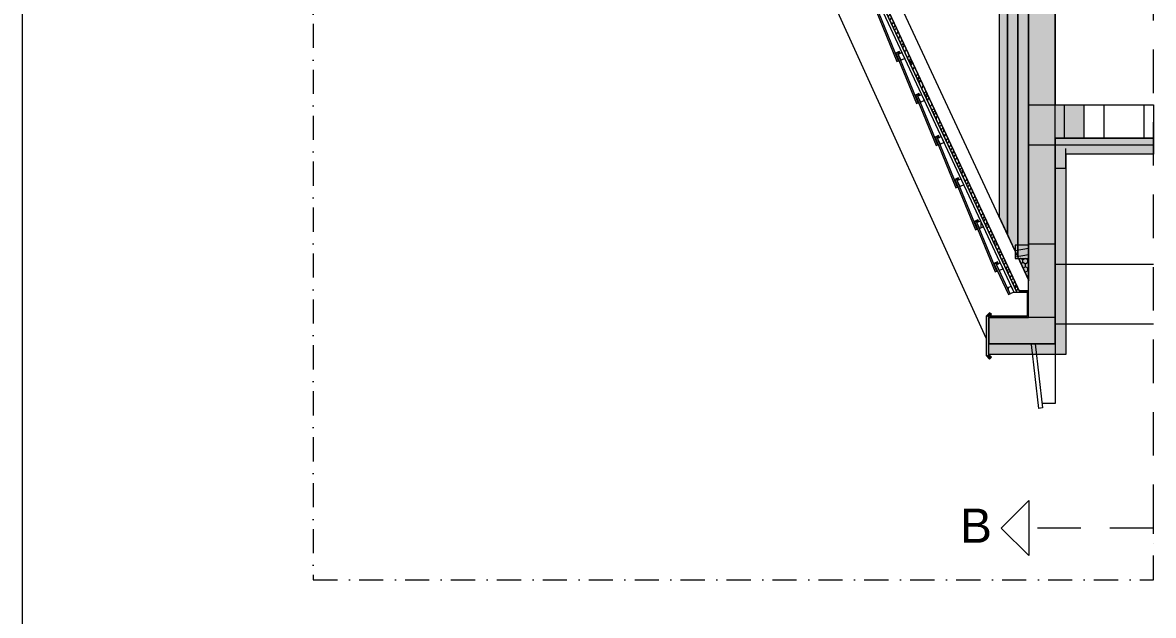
# Model space of a CAD drawing. Header units: feet. Extents: x 2791058 to 2855058, y -67651 to -26651.
# Drawn here: x 2791058 to 2799311, y -58029 to -53703 of the extents above; entities that cross this region are included whole.
import ezdxf

# ---------------------------------------------------------------- set-up
doc = ezdxf.new("R2010")
doc.units = ezdxf.units.FT
doc.header["$MEASUREMENT"] = 0
doc.linetypes.add('Dot & Dashed', pattern=[335.138881, 176.388884, -88.194442, 0, -70.555556])
doc.linetypes.add('Long Dashed', pattern=[529.166651, 317.499995, -211.666656])
for name, color, linetype, lineweight in [('0_muret e jashtme_Pen_No__1', 7, 'Continuous', 0), ('2D Drafting - General_Pen_No__1', 7, 'Continuous', 0), ('Exterior walls_Pen_No__1', 7, 'Continuous', 0), ('Exterior walls_Pen_No__6', 5, 'Continuous', 0), ('Shell - Roof_Pen_No__1', 7, 'Continuous', 0), ('Shell - Roof_Pen_No__20', 1, 'Continuous', 0), ('Shell - Roof_Pen_No__21', 7, 'Continuous', 0), ('Structural - Bearing_Pen_No__1', 7, 'Continuous', 0), ('Text blocks_Pen_No__20', 1, 'Continuous', 0)]:
    doc.layers.add(name, color=color, linetype=linetype, lineweight=lineweight)
for name, color, linetype, lineweight, true_color in [('0_muret e jashtme_Pen_No__14', 7, 'Continuous', 0, 0xbd8b17), ('2D Drafting - General_Pen_No__82', 7, 'Continuous', 0, 0xaaaaaa), ('Exterior walls_Pen_No__61', 7, 'Continuous', 0, 0x6a6a6a), ('Structural - Bearing_Pen_No__107', 7, 'Continuous', 0, 0xaaaaaa), ('Structural - Bearing_Pen_No__112', 7, 'Continuous', 0, 0xd5aaaa), ('Structural - Bearing_Pen_No__14', 7, 'Continuous', 0, 0xbd8b17)]:
    doc.layers.add(name, color=color, linetype=linetype, lineweight=lineweight, true_color=true_color)
for name, color, linetype in [('Exterior walls', 7, 'Continuous'), ('Shell - Roof', 7, 'Continuous'), ('Structural - Bearing', 7, 'Continuous')]:
    doc.layers.add(name, color=color, linetype=linetype)
doc.styles.add('GENERATED_STYLE_2', font='arial.ttf')
pattern_1 = [(90, (2247653.822, -76424.967), (-34.6410162, 0), [20, -40]), (90, (2247636.502, -76394.967), (-34.6410162, 0), [20, -40]), (150, (2247653.822, -76404.967), (17.320508, 30), [20, -40]), (150, (2247619.18, -76404.967), (17.320508, 30), [20, -40]), (210, (2247653.822, -76424.967), (-17.320508, 30), [20, -40]), (210, (2247619.18, -76424.967), (-17.320508, 30), [20, -40])]
pattern_2 = [(90, (2247653.82, -76424.97), (-200, 0), [])]

# ---------------------------------------------------------------- blocks, each defined once
blk = doc.blocks.new('Wall_5', base_point=(2798331.4, -55660.2))
at = {"layer": 'Exterior walls_Pen_No__6', "linetype": 'Continuous', "lineweight": 0, "true_color": 0x97acff}
blk.add_hatch(color=161, dxfattribs=at).paths.add_polyline_path([(2798331.4, -55669.9), (2798390.8, -55669.9), (2798400.5, -55660.2), (2798331.4, -55660.2)])
at = {"layer": 'Exterior walls_Pen_No__6', "color": 5, "linetype": 'Continuous', "lineweight": 0, "flags": 128}
for points in [[(2798400.5, -55660.2), (2798331.4, -55660.2)], [(2798331.4, -55660.2), (2798331.4, -55669.9)], [(2798331.4, -55669.9), (2798390.8, -55669.9)]]:
    blk.add_lwpolyline(points, dxfattribs=at)
blk = doc.blocks.new('Wall_6', base_point=(2798400.5, -55660.2))
at = {"layer": 'Exterior walls_Pen_No__6', "linetype": 'Continuous', "lineweight": 0, "true_color": 0x97acff}
blk.add_hatch(color=161, dxfattribs=at).paths.add_polyline_path([(2798390.8, -55669.9), (2798390.8, -55844.4), (2798400.5, -55854.1), (2798400.5, -55660.2)])
at = {"layer": 'Exterior walls_Pen_No__6', "color": 5, "linetype": 'Continuous', "lineweight": 0, "flags": 128}
for points in [[(2798390.8, -55669.9), (2798390.8, -55844.4)], [(2798400.5, -55854.1), (2798400.5, -55660.2)]]:
    blk.add_lwpolyline(points, dxfattribs=at)
blk = doc.blocks.new('Wall_7', base_point=(2798400.5, -55854.1))
at = {"layer": 'Exterior walls_Pen_No__6', "linetype": 'Continuous', "lineweight": 0, "true_color": 0x97acff}
blk.add_hatch(color=161, dxfattribs=at).paths.add_polyline_path([(2798390.8, -55844.4), (2798119.4, -55844.4), (2798109.8, -55854.1), (2798400.5, -55854.1)])
at = {"layer": 'Exterior walls_Pen_No__6', "color": 5, "linetype": 'Continuous', "lineweight": 0, "flags": 128}
for points in [[(2798109.8, -55854.1), (2798400.5, -55854.1)], [(2798390.8, -55844.4), (2798119.4, -55844.4)]]:
    blk.add_lwpolyline(points, dxfattribs=at)
blk = doc.blocks.new('Wall_8', base_point=(2798109.8, -55854.1))
at = {"layer": 'Exterior walls_Pen_No__61', "linetype": 'Continuous', "lineweight": 0, "true_color": 0x6a6a6a}
blk.add_hatch(color=251, dxfattribs=at).paths.add_polyline_path([(2798090.4, -55846.1), (2798090.4, -56133.5), (2798109.8, -56125.5), (2798109.8, -55854.1)])
at = {"layer": 'Exterior walls_Pen_No__1', "color": 7, "linetype": 'Continuous', "lineweight": 0, "flags": 128}
for points in [[(2798090.4, -55846.1), (2798090.4, -56133.5)], [(2798109.8, -56125.5), (2798109.8, -55854.1)]]:
    blk.add_lwpolyline(points, dxfattribs=at)
blk = doc.blocks.new('Wall_9', base_point=(2798109.8, -56125.5))
at = {"layer": 'Exterior walls_Pen_No__61', "linetype": 'Continuous', "lineweight": 0, "true_color": 0x6a6a6a}
blk.add_hatch(color=251, dxfattribs=at).paths.add_polyline_path([(2798090.4, -56133.5), (2798115.4, -56158.5), (2798129.1, -56144.8), (2798109.8, -56125.5)])
at = {"layer": 'Exterior walls_Pen_No__1', "color": 7, "linetype": 'Continuous', "lineweight": 0, "flags": 128}
for points in [[(2798129.1, -56144.8), (2798109.8, -56125.5)], [(2798090.4, -56133.5), (2798115.4, -56158.5)], [(2798115.4, -56158.5), (2798129.1, -56144.8)]]:
    blk.add_lwpolyline(points, dxfattribs=at)
blk = doc.blocks.new('Wall_10', base_point=(2798109.8, -55854.1))
at = {"layer": 'Exterior walls_Pen_No__61', "linetype": 'Continuous', "lineweight": 0, "true_color": 0x6a6a6a}
blk.add_hatch(color=251, dxfattribs=at).paths.add_polyline_path([(2798109.8, -55854.1), (2798129.6, -55834.2), (2798115.9, -55820.5), (2798090.4, -55846.1)])
at = {"layer": 'Exterior walls_Pen_No__1', "color": 7, "linetype": 'Continuous', "lineweight": 0, "flags": 128}
for points in [[(2798115.9, -55820.5), (2798090.4, -55846.1)], [(2798129.6, -55834.2), (2798115.9, -55820.5)], [(2798119.4, -55844.4), (2798129.6, -55834.2)]]:
    blk.add_lwpolyline(points, dxfattribs=at)
blk = doc.blocks.new('Wall_17', base_point=(2798266.8, -55682.2))
at = {"layer": 'Structural - Bearing', "linetype": 'Continuous', "lineweight": 0}
blk.add_hatch(color=255, dxfattribs=at).paths.add_polyline_path([(2798266.8, -55682.2), (2798167.2, -55469), (2798147.9, -55462), (2798253.6, -55688.4)])
at = {"layer": 'Structural - Bearing_Pen_No__1', "color": 7, "linetype": 'Continuous', "lineweight": 0, "flags": 128}
for points in [[(2798147.9, -55462), (2798253.6, -55688.4)], [(2798266.8, -55682.2), (2798167.2, -55469)], [(2798253.6, -55688.4), (2798266.8, -55682.2)]]:
    blk.add_lwpolyline(points, dxfattribs=at)
blk = doc.blocks.new('Wall_18', base_point=(2798167.2, -55469))
at = {"layer": 'Structural - Bearing', "linetype": 'Continuous', "lineweight": 0}
blk.add_hatch(color=255, dxfattribs=at).paths.add_polyline_path([(2798167.2, -55469), (2798180.4, -55462.8), (2798174.2, -55449.7), (2798147.9, -55462)])
at = {"layer": 'Structural - Bearing_Pen_No__1', "color": 7, "linetype": 'Continuous', "lineweight": 0, "flags": 128}
for points in [[(2798174.2, -55449.7), (2798147.9, -55462)], [(2798167.2, -55469), (2798180.4, -55462.8)], [(2798180.4, -55462.8), (2798174.2, -55449.7)]]:
    blk.add_lwpolyline(points, dxfattribs=at)
blk = doc.blocks.new('Wall_19', base_point=(2798169.1, -55517.6))
at = {"layer": 'Structural - Bearing', "linetype": 'Continuous', "lineweight": 0}
blk.add_hatch(color=255, dxfattribs=at).paths.add_polyline_path([(2798169.1, -55517.6), (2798023.7, -55161.6), (2798005, -55154.3), (2798155.6, -55523.1)])
at = {"layer": 'Structural - Bearing_Pen_No__1', "color": 7, "linetype": 'Continuous', "lineweight": 0, "flags": 128}
for points in [[(2798005, -55154.3), (2798155.6, -55523.1)], [(2798169.1, -55517.6), (2798023.7, -55161.6)], [(2798155.6, -55523.1), (2798169.1, -55517.6)]]:
    blk.add_lwpolyline(points, dxfattribs=at)
blk = doc.blocks.new('Wall_20', base_point=(2798023.7, -55161.6))
at = {"layer": 'Structural - Bearing', "linetype": 'Continuous', "lineweight": 0}
blk.add_hatch(color=255, dxfattribs=at).paths.add_polyline_path([(2798023.7, -55161.6), (2798036.8, -55155.5), (2798030.7, -55142.3), (2798005, -55154.3)])
at = {"layer": 'Structural - Bearing_Pen_No__1', "color": 7, "linetype": 'Continuous', "lineweight": 0, "flags": 128}
for points in [[(2798030.7, -55142.3), (2798005, -55154.3)], [(2798023.7, -55161.6), (2798036.8, -55155.5)], [(2798036.8, -55155.5), (2798030.7, -55142.3)]]:
    blk.add_lwpolyline(points, dxfattribs=at)
blk = doc.blocks.new('Wall_21', base_point=(2798025.5, -55210.2))
at = {"layer": 'Structural - Bearing', "linetype": 'Continuous', "lineweight": 0}
blk.add_hatch(color=255, dxfattribs=at).paths.add_polyline_path([(2798025.5, -55210.2), (2797880.1, -54854.3), (2797861.5, -54847), (2798012.1, -55215.7)])
at = {"layer": 'Structural - Bearing_Pen_No__1', "color": 7, "linetype": 'Continuous', "lineweight": 0, "flags": 128}
for points in [[(2797861.5, -54847), (2798012.1, -55215.7)], [(2798025.5, -55210.2), (2797880.1, -54854.3)], [(2798012.1, -55215.7), (2798025.5, -55210.2)]]:
    blk.add_lwpolyline(points, dxfattribs=at)
blk = doc.blocks.new('Wall_22', base_point=(2797880.1, -54854.3))
at = {"layer": 'Structural - Bearing', "linetype": 'Continuous', "lineweight": 0}
blk.add_hatch(color=255, dxfattribs=at).paths.add_polyline_path([(2797880.1, -54854.3), (2797893.3, -54848.1), (2797887.2, -54835), (2797861.5, -54847)])
at = {"layer": 'Structural - Bearing_Pen_No__1', "color": 7, "linetype": 'Continuous', "lineweight": 0, "flags": 128}
for points in [[(2797887.2, -54835), (2797861.5, -54847)], [(2797880.1, -54854.3), (2797893.3, -54848.1)], [(2797893.3, -54848.1), (2797887.2, -54835)]]:
    blk.add_lwpolyline(points, dxfattribs=at)
blk = doc.blocks.new('Wall_23', base_point=(2797882, -54902.9))
at = {"layer": 'Structural - Bearing', "linetype": 'Continuous', "lineweight": 0}
blk.add_hatch(color=255, dxfattribs=at).paths.add_polyline_path([(2797882, -54902.9), (2797736.6, -54546.9), (2797717.9, -54539.6), (2797868.6, -54908.4)])
at = {"layer": 'Structural - Bearing_Pen_No__1', "color": 7, "linetype": 'Continuous', "lineweight": 0, "flags": 128}
for points in [[(2797717.9, -54539.6), (2797868.6, -54908.4)], [(2797882, -54902.9), (2797736.6, -54546.9)], [(2797868.6, -54908.4), (2797882, -54902.9)]]:
    blk.add_lwpolyline(points, dxfattribs=at)
blk = doc.blocks.new('Wall_24', base_point=(2797736.6, -54546.9))
at = {"layer": 'Structural - Bearing', "linetype": 'Continuous', "lineweight": 0}
blk.add_hatch(color=255, dxfattribs=at).paths.add_polyline_path([(2797736.6, -54546.9), (2797749.8, -54540.8), (2797743.6, -54527.6), (2797717.9, -54539.6)])
at = {"layer": 'Structural - Bearing_Pen_No__1', "color": 7, "linetype": 'Continuous', "lineweight": 0, "flags": 128}
for points in [[(2797743.6, -54527.6), (2797717.9, -54539.6)], [(2797736.6, -54546.9), (2797749.8, -54540.8)], [(2797749.8, -54540.8), (2797743.6, -54527.6)]]:
    blk.add_lwpolyline(points, dxfattribs=at)
blk = doc.blocks.new('Wall_25', base_point=(2797738.5, -54595.5))
at = {"layer": 'Structural - Bearing', "linetype": 'Continuous', "lineweight": 0}
blk.add_hatch(color=255, dxfattribs=at).paths.add_polyline_path([(2797738.5, -54595.5), (2797593.1, -54239.6), (2797574.4, -54232.3), (2797725, -54601)])
at = {"layer": 'Structural - Bearing_Pen_No__1', "color": 7, "linetype": 'Continuous', "lineweight": 0, "flags": 128}
for points in [[(2797574.4, -54232.3), (2797725, -54601)], [(2797738.5, -54595.5), (2797593.1, -54239.6)], [(2797725, -54601), (2797738.5, -54595.5)]]:
    blk.add_lwpolyline(points, dxfattribs=at)
blk = doc.blocks.new('Wall_26', base_point=(2797593.1, -54239.6))
at = {"layer": 'Structural - Bearing', "linetype": 'Continuous', "lineweight": 0}
blk.add_hatch(color=255, dxfattribs=at).paths.add_polyline_path([(2797593.1, -54239.6), (2797606.3, -54233.4), (2797600.1, -54220.3), (2797574.4, -54232.3)])
at = {"layer": 'Structural - Bearing_Pen_No__1', "color": 7, "linetype": 'Continuous', "lineweight": 0, "flags": 128}
for points in [[(2797600.1, -54220.3), (2797574.4, -54232.3)], [(2797606.3, -54233.4), (2797600.1, -54220.3)], [(2797593.1, -54239.6), (2797606.3, -54233.4)]]:
    blk.add_lwpolyline(points, dxfattribs=at)
blk = doc.blocks.new('Wall_27', base_point=(2797595, -54288.2))
at = {"layer": 'Structural - Bearing', "linetype": 'Continuous', "lineweight": 0}
blk.add_hatch(color=255, dxfattribs=at).paths.add_polyline_path([(2797595, -54288.2), (2797449.6, -53932.2), (2797430.9, -53924.9), (2797581.5, -54293.7)])
at = {"layer": 'Structural - Bearing_Pen_No__1', "color": 7, "linetype": 'Continuous', "lineweight": 0, "flags": 128}
for points in [[(2797430.9, -53924.9), (2797581.5, -54293.7)], [(2797595, -54288.2), (2797449.6, -53932.2)], [(2797581.5, -54293.7), (2797595, -54288.2)]]:
    blk.add_lwpolyline(points, dxfattribs=at)
blk = doc.blocks.new('Wall_28', base_point=(2797449.6, -53932.2))
at = {"layer": 'Structural - Bearing', "linetype": 'Continuous', "lineweight": 0}
blk.add_hatch(color=255, dxfattribs=at).paths.add_polyline_path([(2797449.6, -53932.2), (2797462.7, -53926.1), (2797456.6, -53912.9), (2797430.9, -53924.9)])
at = {"layer": 'Structural - Bearing_Pen_No__1', "color": 7, "linetype": 'Continuous', "lineweight": 0, "flags": 128}
for points in [[(2797456.6, -53912.9), (2797430.9, -53924.9)], [(2797449.6, -53932.2), (2797462.7, -53926.1)], [(2797462.7, -53926.1), (2797456.6, -53912.9)]]:
    blk.add_lwpolyline(points, dxfattribs=at)
blk = doc.blocks.new('Wall_29', base_point=(2797451.4, -53980.8))
at = {"layer": 'Structural - Bearing', "linetype": 'Continuous', "lineweight": 0}
blk.add_hatch(color=255, dxfattribs=at).paths.add_polyline_path([(2797451.4, -53980.8), (2797306, -53624.9), (2797287.3, -53617.6), (2797438, -53986.3)])
at = {"layer": 'Structural - Bearing_Pen_No__1', "color": 7, "linetype": 'Continuous', "lineweight": 0, "flags": 128}
for points in [[(2797287.3, -53617.6), (2797438, -53986.3)], [(2797451.4, -53980.8), (2797306, -53624.9)], [(2797438, -53986.3), (2797451.4, -53980.8)]]:
    blk.add_lwpolyline(points, dxfattribs=at)
blk = doc.blocks.new('Line_21', base_point=(2799311.3, -57392))
at = {"layer": 'Shell - Roof_Pen_No__20', "color": 1, "linetype": 'Continuous', "lineweight": 0}
for p, q in [((2798201.1, -57392), (2798401.1, -57192)), ((2798401.1, -57192), (2798401.1, -57592)), ((2798201.1, -57392), (2798401.1, -57592))]:
    blk.add_line(p, q, dxfattribs=at)
at = {"layer": 'Shell - Roof_Pen_No__20', "color": 1, "linetype": 'Long Dashed', "lineweight": 0}
blk.add_line((2799311.3, -57392), (2798401.1, -57392), dxfattribs=at)
blk = doc.blocks.new('*X154', base_point=(2247653.8, -76425))
at = {"layer": 'Structural - Bearing_Pen_No__14', "color": 42, "linetype": 'Continuous', "lineweight": 0, "true_color": 0xbd8b17}
for p, q in [((2795757.1, -50193.4), (2795758.2, -50191.8)), ((2795765.7, -50211.9), (2795778.6, -50193.8)), ((2795778.1, -50238.4), (2795785.1, -50228)), ((2795785.1, -50228), (2795790.8, -50219.9)), ((2795789.9, -50263.6), (2795802.6, -50245.1)), ((2795805.7, -50297.4), (2795818.6, -50279.3)), ((2795816, -50319.6), (2795828.7, -50300.9)), ((2795824.6, -50337.9), (2795829, -50331.2)), ((2795829, -50331.2), (2795837.3, -50319.3)), ((2795844.6, -50354.4), (2795849.9, -50346.3)), ((2795837.5, -50365.5), (2795844.6, -50354.4)), ((2795849.2, -50390.6), (2795861.7, -50371.6)), ((2795864.1, -50422.7), (2795865.8, -50420.4)), ((2795865.8, -50420.4), (2795877.1, -50404.5)), ((2795881.1, -50437.8), (2795887.8, -50427.6)), ((2795875.3, -50446.6), (2795881.1, -50437.8)), ((2795883.8, -50464.8), (2795884.7, -50463.5)), ((2795884.7, -50463.5), (2795887.7, -50458.8)), ((2795887.7, -50458.8), (2795890.7, -50454.2)), ((2795890.7, -50454.2), (2795893.8, -50449.5)), ((2795893.8, -50449.5), (2795896.3, -50445.7)), ((2795897.6, -50494.3), (2795905.2, -50481.6)), ((2795905.2, -50481.6), (2795909.6, -50474.3)), ((2795909.2, -50518.7), (2795921.3, -50499.3)), ((2795909.2, -50518.7), (2795909.1, -50519)), ((2795924.6, -50550), (2795924.1, -50551.1)), ((2795929.2, -50538.7), (2795924.6, -50550)), ((2795929.2, -50538.7), (2795935.5, -50529.7)), ((2795934.9, -50574.3), (2795936.5, -50571.8)), ((2795936.5, -50571.8), (2795939, -50567.9)), ((2795939, -50567.9), (2795941.5, -50563.9)), ((2795941.5, -50563.9), (2795944, -50560)), ((2795943.1, -50591.7), (2795955.8, -50573)), ((2795944, -50560), (2795946.5, -50556)), ((2795946.5, -50556), (2795947.3, -50554.9)), ((2795957.1, -50621.8), (2795964.3, -50610.7)), ((2795964.3, -50610.7), (2795969.6, -50602.7)), ((2795980.6, -50649.6), (2795975.7, -50661.6)), ((2795985.3, -50636.4), (2795980.6, -50649.6)), ((2795995.7, -50669.9), (2795990.4, -50680.9)), ((2795998.4, -50664.2), (2795995.7, -50669.9)), ((2795990.4, -50680.9), (2795987.4, -50686.7)), ((2795994.2, -50701.2), (2796006.9, -50682.5)), ((2796002.4, -50718.7), (2796013.2, -50702)), ((2796013.2, -50702), (2796014.8, -50699.6)), ((2796017, -50750), (2796021.9, -50741.9)), ((2796021.9, -50741.9), (2796029, -50730.6)), ((2796029, -50730.6), (2796029.2, -50730.2)), ((2796048.1, -50778.9), (2796038.9, -50796.8)), ((2796050, -50774.8), (2796048.1, -50778.9)), ((2796049.1, -50818.8), (2796049.2, -50818.6)), ((2796049.2, -50818.6), (2796051.9, -50813.9)), ((2796051.9, -50813.9), (2796054.5, -50809.2)), ((2796053.5, -50828.2), (2796060.1, -50818.1)), ((2796054.5, -50809.2), (2796057, -50804.5)), ((2796057, -50804.5), (2796059.4, -50799.6)), ((2796060.6, -50797.5), (2796059.4, -50799.6)), ((2796060.1, -50818.1), (2796066, -50809.2)), ((2796062.2, -50846.8), (2796068.6, -50836.4)), ((2796068.6, -50836.4), (2796074.4, -50827.1)), ((2796079.4, -50883.5), (2796080.8, -50879.3)), ((2796080.8, -50879.3), (2796082.1, -50875.6)), ((2796082.1, -50875.6), (2796083.4, -50871.9)), ((2796083.4, -50871.9), (2796085, -50868.2)), ((2796085, -50868.2), (2796086.6, -50864.6)), ((2796086.6, -50864.6), (2796088.3, -50861.1)), ((2796088.3, -50861.1), (2796089.4, -50859.2)), ((2796111.6, -50906.8), (2796099.3, -50926.3)), ((2796107.7, -50944.3), (2796111.2, -50939.6)), ((2796111.2, -50939.6), (2796120.8, -50926.5)), ((2796113.1, -50955.7), (2796125.4, -50936.4)), ((2796122.5, -50975.9), (2796125.1, -50971.4)), ((2796125.1, -50971.4), (2796134.5, -50955.8)), ((2796143.8, -51021.5), (2796151.1, -51006.9)), ((2796151.1, -51006.9), (2796154.6, -50998.7)), ((2796157.5, -51050.8), (2796159.6, -51048.2)), ((2796159.6, -51048.2), (2796163.8, -51042.8)), ((2796163.8, -51042.8), (2796167.9, -51037.3)), ((2796166, -51069), (2796172.8, -51059.6)), ((2796167.9, -51037.3), (2796170.8, -51033.5)), ((2796172.8, -51059.6), (2796179, -51051)), ((2796172.9, -51083.8), (2796176, -51078.7)), ((2796176, -51078.7), (2796185.1, -51064.2)), ((2796183.4, -51106.3), (2796195.1, -51085.6)), ((2796203.9, -51150.2), (2796216.1, -51132.1)), ((2796213.9, -51171.6), (2796223.6, -51160.7)), ((2796216.1, -51132.1), (2796216.5, -51131.4)), ((2796223.6, -51160.7), (2796227.9, -51155.8)), ((2796224.3, -51193.8), (2796234.5, -51179.6)), ((2796233, -51212.6), (2796243.9, -51194.6)), ((2796234.5, -51179.6), (2796237.2, -51175.8)), ((2796243.9, -51194.6), (2796245.1, -51192.7)), ((2796246.6, -51241.6), (2796252, -51232.7)), ((2796252, -51232.7), (2796257.1, -51223.3)), ((2796257.1, -51223.3), (2796258.3, -51220.8)), ((2796260.6, -51271.7), (2796261.6, -51270.8)), ((2796261.6, -51270.8), (2796274.7, -51256)), ((2796270.2, -51292.2), (2796278.2, -51282.7)), ((2796278.2, -51282.7), (2796284.1, -51276.1)), ((2796282.7, -51318.9), (2796284.1, -51316.8)), ((2796284.1, -51316.8), (2796295.6, -51300.8)), ((2796294.2, -51340.7), (2796305.4, -51321.8)), ((2796293.4, -51341.8), (2796294.2, -51340.7)), ((2796303.9, -51364.3), (2796312.8, -51353.4)), ((2796312.8, -51353.4), (2796317.6, -51347.9)), ((2796316.3, -51390.8), (2796322.5, -51383.5)), ((2796322.5, -51383.5), (2796330.1, -51374.8)), ((2796327, -51413.8), (2796333.6, -51405.6)), ((2796333.6, -51405.6), (2796340.6, -51397.2)), ((2796341.1, -51444), (2796347.5, -51435)), ((2796347.5, -51435), (2796354, -51425.9)), ((2796351.2, -51465.6), (2796357.4, -51457.3)), ((2796357.4, -51457.3), (2796364.4, -51448.1)), ((2796361, -51486.6), (2796374.5, -51469.7)), ((2796373.1, -51512.5), (2796380.7, -51503.1)), ((2796380.7, -51503.1), (2796386.7, -51495.8)), ((2796384.3, -51536.5), (2796389.9, -51529.1)), ((2796389.9, -51529.1), (2796397.7, -51519.4)), ((2796399.5, -51569.2), (2796410.9, -51553.3)), ((2796409.3, -51590.1), (2796420.8, -51574.2)), ((2796410.9, -51553.3), (2796412.5, -51551)), ((2796420.8, -51574.2), (2796422.3, -51572.2)), ((2796418.6, -51609.9), (2796423.5, -51603.4)), ((2796423.5, -51603.4), (2796431.9, -51592.6)), ((2796430.6, -51635.6), (2796431.1, -51634.9)), ((2796431.1, -51634.9), (2796439.9, -51623.4)), ((2796439.9, -51623.4), (2796443.9, -51618.3)), ((2796442.1, -51660.3), (2796447.1, -51653.3)), ((2796447.1, -51653.3), (2796455.3, -51642.7)), ((2796458, -51694.3), (2796470.9, -51676.2)), ((2796467.7, -51715.2), (2796480.6, -51697)), ((2796476.6, -51734.2), (2796489.6, -51716.3)), ((2796488.7, -51760), (2796501.7, -51742.1)), ((2796488.7, -51760), (2796488.7, -51760)), ((2796500.4, -51785.2), (2796505.2, -51778.2)), ((2796505.2, -51778.2), (2796513.3, -51767)), ((2796516.5, -51819.5), (2796529.4, -51801.4)), ((2796527, -51840), (2796539.2, -51822.4)), ((2796526.4, -51840.9), (2796527, -51840)), ((2796535, -51859.3), (2796537.5, -51855.8)), ((2796537.5, -51855.8), (2796547.9, -51841.1)), ((2796547.5, -51886), (2796560.2, -51867.3)), ((2796559.3, -51911.3), (2796564.3, -51903.8)), ((2796564.3, -51903.8), (2796572, -51892.6)), ((2796574.9, -51944.8), (2796578.2, -51940.1)), ((2796578.2, -51940.1), (2796587.8, -51926.6)), ((2796585.5, -51967.3), (2796591.8, -51957.8)), ((2796591.8, -51957.8), (2796598.1, -51948.5)), ((2796594, -51985.6), (2796604.9, -51969.2)), ((2796604.9, -51969.2), (2796606.6, -51966.8)), ((2796607.5, -52012.8), (2796619.4, -51994.1)), ((2796607, -52013.5), (2796607.5, -52012.8)), ((2796618.8, -52038.7), (2796624.2, -52029.9)), ((2796624.2, -52029.9), (2796631.2, -52019.4)), ((2796633.4, -52070), (2796641.7, -52058.4)), ((2796641.7, -52058.4), (2796646.3, -52051.8)), ((2796644.8, -52094.5), (2796657, -52075.8)), ((2796657, -52075.8), (2796657.3, -52075.3)), ((2796653.4, -52112.7), (2796654.6, -52110.8)), ((2796654.6, -52110.8), (2796657.6, -52106.2)), ((2796657.6, -52106.2), (2796660.6, -52101.5)), ((2796660.6, -52101.5), (2796663.6, -52096.8)), ((2796663.6, -52096.8), (2796665.8, -52093.5)), ((2796667.3, -52142.5), (2796668.7, -52140.3)), ((2796668.7, -52140.3), (2796679.3, -52122.5)), ((2796685.1, -52156.7), (2796680.7, -52171.2)), ((2796685.1, -52156.7), (2796690.9, -52147.4)), ((2796695.6, -52199.3), (2796694.7, -52201.3)), ((2796700.4, -52188), (2796695.6, -52199.3)), ((2796704.9, -52177.2), (2796700.4, -52188)), ((2796704.5, -52222.3), (2796704.9, -52221.7)), ((2796704.9, -52221.7), (2796707.4, -52217.7)), ((2796707.4, -52217.7), (2796709.9, -52213.8)), ((2796709.9, -52213.8), (2796712.4, -52209.8)), ((2796712.4, -52209.8), (2796714.9, -52205.9)), ((2796712.5, -52239.3), (2796718.7, -52230)), ((2796714.9, -52205.9), (2796716.8, -52202.8)), ((2796718.7, -52230), (2796725.1, -52220.6)), ((2796726.7, -52269.7), (2796732.9, -52259.9)), ((2796732.9, -52259.9), (2796739.1, -52250.4)), ((2796747.6, -52309.3), (2796746.4, -52312)), ((2796756.5, -52287.7), (2796747.6, -52309.3)), ((2796766.3, -52318.9), (2796760.7, -52329.8)), ((2796768.7, -52313.9), (2796766.3, -52318.9)), ((2796760.7, -52329.8), (2796757.5, -52335.8)), ((2796763.7, -52348.9), (2796769.1, -52340.8)), ((2796769.1, -52340.8), (2796776.3, -52330.1)), ((2796771.9, -52366.6), (2796773.5, -52364)), ((2796773.5, -52364), (2796784.3, -52347.4)), ((2796786.7, -52398.2), (2796790.9, -52391.3)), ((2796790.9, -52391.3), (2796797.8, -52379.9)), ((2796797.8, -52379.9), (2796798.8, -52378.3)), ((2796813.2, -52437.8), (2796808.8, -52445.6)), ((2796820.2, -52424.2), (2796813.2, -52437.8)), ((2796818.7, -52466.7), (2796819.4, -52465.7)), ((2796819.4, -52465.7), (2796822.3, -52461.2)), ((2796822.3, -52461.2), (2796825.1, -52456.6)), ((2796823, -52476), (2796835.5, -52456.9)), ((2796825.1, -52456.6), (2796827.8, -52451.9)), ((2796827.8, -52451.9), (2796830.4, -52447.2)), ((2796830.4, -52447.2), (2796830.7, -52446.7)), ((2796831.8, -52494.9), (2796844, -52475.2)), ((2796850.6, -52535), (2796856.7, -52517.3)), ((2796856.7, -52517.3), (2796858, -52513.6)), ((2796858, -52513.6), (2796859.3, -52509.9)), ((2796859.3, -52509.9), (2796859.8, -52508.9)), ((2796875.2, -52564.3), (2796868.6, -52573.7)), ((2796881.2, -52554.8), (2796875.2, -52564.3)), ((2796887.1, -52577.6), (2796890, -52573.6)), ((2796876.9, -52591.5), (2796887.1, -52577.6)), ((2796882.6, -52603.6), (2796884.3, -52600.9)), ((2796884.3, -52600.9), (2796895, -52584.3)), ((2796892.3, -52624.4), (2796901, -52609.4)), ((2796901, -52609.4), (2796904.2, -52604.1)), ((2796917, -52664.7), (2796925.1, -52648.7)), ((2796913.8, -52670.3), (2796917, -52664.7)), ((2796926.4, -52697.4), (2796926.8, -52696.9)), ((2796926.8, -52696.9), (2796931.2, -52691.6)), ((2796931.2, -52691.6), (2796935.4, -52686.2)), ((2796935.2, -52716.2), (2796936.4, -52714.5)), ((2796935.4, -52686.2), (2796939.7, -52680.8)), ((2796936.4, -52714.5), (2796948.2, -52698.2)), ((2796939.7, -52680.8), (2796939.9, -52680.5)), ((2796942.5, -52732), (2796951.9, -52716.7)), ((2796951.9, -52716.7), (2796954.7, -52712.3)), ((2796958.7, -52745.2), (2796965, -52734.2)), ((2796954.5, -52757.5), (2796955.3, -52755.4)), ((2796955.3, -52755.4), (2796958.7, -52745.2)), ((2796972.9, -52797), (2796979.6, -52788.4)), ((2796979.6, -52788.4), (2796985.9, -52779.1)), ((2796982.6, -52817.8), (2796996.6, -52801.9)), ((2796998.2, -52834.6), (2797006.5, -52823.1)), ((2796993.5, -52841.1), (2796998.2, -52834.6)), ((2797002.7, -52860.8), (2797014.8, -52840.9)), ((2797015.9, -52889), (2797016.2, -52888.6)), ((2797016.2, -52888.6), (2797022.3, -52879.8)), ((2797022.3, -52879.8), (2797027.9, -52870.7)), ((2797027.9, -52870.7), (2797028.4, -52869.9)), ((2797037.5, -52908.8), (2797043.4, -52902.1)), ((2797029, -52917.1), (2797037.5, -52908.8)), ((2797039, -52938.6), (2797052.8, -52922.3)), ((2797051.9, -52966.2), (2797060, -52954.8)), ((2797060, -52954.8), (2797064.8, -52948.1)), ((2797062.5, -52988.8), (2797070.1, -52978.7)), ((2797070.1, -52978.7), (2797075.2, -52970.2)), ((2797072.8, -53010.8), (2797086.4, -52994.2)), ((2797085.1, -53037.2), (2797089, -53032.6)), ((2797089, -53032.6), (2797098.4, -53021.5)), ((2797096, -53060.5), (2797109.5, -53043.6)), ((2797098.4, -53021.5), (2797098.9, -53021)), ((2797110.3, -53091.3), (2797123.3, -53073.2)), ((2797120.3, -53112.7), (2797133.2, -53095.3)), ((2797130, -53133.4), (2797133.4, -53129)), ((2797133.2, -53095.3), (2797133.5, -53095)), ((2797133.4, -53129), (2797143.5, -53116.4)), ((2797142.1, -53159.2), (2797147.5, -53152.4)), ((2797147.5, -53152.4), (2797155.6, -53142.4)), ((2797153.4, -53183.4), (2797165.8, -53167.1)), ((2797165.8, -53167.1), (2797166.6, -53166.1)), ((2797168.8, -53216.5), (2797181.7, -53198.3)), ((2797178.5, -53237.3), (2797191.5, -53219.3)), ((2797187.7, -53257), (2797199.4, -53241.4)), ((2797199.4, -53241.4), (2797200.9, -53239.4)), ((2797199.7, -53282.6), (2797207, -53272.9)), ((2797207, -53272.9), (2797212.9, -53265.1)), ((2797211.3, -53307.5), (2797223, -53291.3)), ((2797223, -53291.3), (2797224.3, -53289.6)), ((2797227.3, -53341.6), (2797240.2, -53323.5)), ((2797227.3, -53341.7), (2797227.3, -53341.6)), ((2797237, -53362.5), (2797238.5, -53360.4)), ((2797238.5, -53360.4), (2797249.9, -53344.3)), ((2797245.8, -53381.4), (2797246.3, -53380.7)), ((2797246.3, -53380.7), (2797258.8, -53363.5)), ((2797258, -53407.4), (2797264.6, -53398)), ((2797264.6, -53398), (2797270.9, -53389.3)), ((2797269.8, -53432.7), (2797281.1, -53416.2)), ((2797281.1, -53416.2), (2797282.5, -53414.2)), ((2797285.7, -53466.9), (2797290.7, -53459.8)), ((2797290.7, -53459.8), (2797298.6, -53448.7)), ((2797295.8, -53488.5), (2797302.9, -53478)), ((2797302.9, -53478), (2797308.5, -53469.9)), ((2797304.4, -53506.8), (2797313.4, -53493.8)), ((2797313.4, -53493.8), (2797317.2, -53488.4)), ((2797317, -53533.8), (2797323.4, -53524)), ((2797323.4, -53524), (2797329.6, -53514.9)), ((2797328.8, -53559.1), (2797340.2, -53541.8)), ((2797340.2, -53541.8), (2797341.3, -53540.1)), ((2797344.2, -53592.1), (2797354.1, -53578.1)), ((2797354.1, -53578.1), (2797357.1, -53573.9)), ((2797354.9, -53615.1), (2797367.5, -53596.1)), ((2797363.4, -53633.2), (2797376, -53614.4)), ((2797383.4, -53650.8), (2797388.9, -53642.1)), ((2797376.7, -53661.7), (2797383.4, -53650.8)), ((2797388.4, -53686.7), (2797400.1, -53667.9)), ((2797400.1, -53667.9), (2797400.6, -53667.1)), ((2797402.7, -53717.3), (2797415.6, -53699.2)), ((2797414.4, -53742.3), (2797426.8, -53723.1)), ((2797422.9, -53760.6), (2797424.5, -53758.2)), ((2797424.5, -53758.2), (2797427.5, -53753.5)), ((2797427.5, -53753.5), (2797430.5, -53748.8)), ((2797430.5, -53748.8), (2797433.5, -53744.2)), ((2797433.5, -53744.2), (2797435.3, -53741.3)), ((2797436.7, -53790.2), (2797437.2, -53789.4)), ((2797437.2, -53789.4), (2797444.6, -53778.3)), ((2797444.6, -53778.3), (2797449.1, -53770.9)), ((2797460.7, -53795.8), (2797454.1, -53817.2)), ((2797454.1, -53817.2), (2797452, -53823)), ((2797466.5, -53848.5), (2797465.2, -53851.3)), ((2797471.5, -53837.3), (2797466.5, -53848.5)), ((2797475.6, -53827.7), (2797471.5, -53837.3)), ((2797474, -53870), (2797478.3, -53863.6)), ((2797478.3, -53863.6), (2797480.8, -53859.7)), ((2797480.8, -53859.7), (2797483.3, -53855.7)), ((2797481.9, -53887), (2797494.5, -53868.2)), ((2797483.3, -53855.7), (2797485.8, -53851.8)), ((2797485.8, -53851.8), (2797486.4, -53850.8)), ((2797496.2, -53917.7), (2797501.6, -53909.1)), ((2797501.6, -53909.1), (2797508.6, -53898.3)), ((2797523.5, -53947.3), (2797516.9, -53961.8)), ((2797527.2, -53938.2), (2797523.5, -53947.3)), ((2797530.9, -53978.7), (2797527.5, -53984.7)), ((2797536.6, -53967.8), (2797530.9, -53978.7)), ((2797533.1, -53996.6), (2797545, -53978.8)), ((2797538.9, -53963.2), (2797536.6, -53967.8)), ((2797545, -53978.8), (2797545.7, -53977.7)), ((2797541.5, -54014.6), (2797549.4, -54002)), ((2797549.4, -54002), (2797553.8, -53995.2)), ((2797556.4, -54046.4), (2797557.8, -54044)), ((2797557.8, -54044), (2797559.9, -54040.7)), ((2797559.9, -54040.7), (2797566.8, -54029.3)), ((2797566.8, -54029.3), (2797568.5, -54026.5)), ((2797589.1, -54075.8), (2797578.6, -54094.1)), ((2797588, -54114.1), (2797589.1, -54112.5)), ((2797590.4, -54073.4), (2797589.1, -54075.8)), ((2797589.1, -54112.5), (2797592.2, -54108.1)), ((2797592.2, -54108.1), (2797595.3, -54103.7)), ((2797592.5, -54123.8), (2797592.8, -54123.3)), ((2797592.8, -54123.3), (2797605, -54104.7)), ((2797595.3, -54103.7), (2797598.2, -54099.2)), ((2797598.2, -54099.2), (2797600.6, -54095.3)), ((2797601.5, -54143.2), (2797605.4, -54136.7)), ((2797605.4, -54136.7), (2797613.7, -54123.3)), ((2797621.4, -54185.6), (2797625.3, -54176.3)), ((2797625.3, -54176.3), (2797630.9, -54160.2)), ((2797650.8, -54202.7), (2797637.9, -54221.1)), ((2797650.6, -54232.5), (2797659.2, -54220.8)), ((2797646.1, -54238.7), (2797650.6, -54232.5)), ((2797652.2, -54251.7), (2797660.2, -54238.9)), ((2797660.2, -54238.9), (2797664.5, -54232.2)), ((2797662.1, -54272.9), (2797662.5, -54272.1)), ((2797662.5, -54272.1), (2797674, -54252.5)), ((2797683.5, -54318.8), (2797692.9, -54302.7)), ((2797692.9, -54302.7), (2797695.3, -54298.1)), ((2797695.2, -54343.7), (2797698.2, -54340.1)), ((2797698.2, -54340.1), (2797702.7, -54334.9)), ((2797702.7, -54334.9), (2797707, -54329.6)), ((2797704.4, -54363.4), (2797712.3, -54352.5)), ((2797707, -54329.6), (2797708.9, -54327.3)), ((2797712.2, -54380.1), (2797724.4, -54360.3)), ((2797712.3, -54352.5), (2797717.4, -54345.5)), ((2797731.2, -54393.4), (2797734.6, -54383.2)), ((2797734.6, -54383.2), (2797734.9, -54382.8)), ((2797725.1, -54407.8), (2797727.2, -54403.3)), ((2797727.2, -54403.3), (2797731.2, -54393.4)), ((2797742, -54443.9), (2797755.3, -54426.7)), ((2797751.3, -54463.9), (2797765.3, -54448.1)), ((2797762.7, -54488.4), (2797774.1, -54472.6)), ((2797774.1, -54472.6), (2797775.7, -54470.3)), ((2797772.5, -54509.2), (2797777.6, -54500.5)), ((2797777.6, -54500.5), (2797784.5, -54489.1)), ((2797784.9, -54535.8), (2797785.5, -54535.1)), ((2797785.5, -54535.1), (2797792.1, -54526.6)), ((2797792.1, -54526.6), (2797798, -54518.1)), ((2797797.6, -54562.4), (2797812, -54548.1)), ((2797797.4, -54562.6), (2797797.6, -54562.4)), ((2797807.9, -54585), (2797821.6, -54568.6)), ((2797821.2, -54613.5), (2797834.1, -54595.4)), ((2797831.6, -54635.7), (2797844.8, -54618.3)), ((2797841.7, -54657.4), (2797843.7, -54654.9)), ((2797843.7, -54654.9), (2797855.3, -54640.7)), ((2797853.9, -54683.6), (2797855.5, -54681.7)), ((2797855.5, -54681.7), (2797864.9, -54670.5)), ((2797864.9, -54670.5), (2797867.7, -54667.3)), ((2797864.9, -54707.1), (2797878.4, -54690.3)), ((2797879.6, -54738.6), (2797892.5, -54720.5)), ((2797889.5, -54759.8), (2797902.6, -54742.1)), ((2797899.1, -54780.3), (2797909.3, -54767)), ((2797909.3, -54767), (2797912.4, -54763.1)), ((2797911.1, -54806), (2797914.4, -54801.7)), ((2797914.4, -54801.7), (2797923.4, -54790.4)), ((2797923.4, -54790.4), (2797924.5, -54789)), ((2797922.4, -54830.3), (2797935.7, -54812.9)), ((2797938.1, -54863.8), (2797939.8, -54861.3)), ((2797939.8, -54861.3), (2797951, -54845.6)), ((2797947.8, -54884.5), (2797950.2, -54881.1)), ((2797950.2, -54881.1), (2797960.7, -54866.6)), ((2797956.8, -54904), (2797970, -54886.4)), ((2797968.8, -54929.7), (2797982, -54912)), ((2797980.5, -54954.7), (2797993.5, -54936.7)), ((2797996.5, -54989), (2798003.2, -54979.6)), ((2798003.2, -54979.6), (2798009.4, -54970.8)), ((2798006.3, -55010), (2798014.4, -54998.4)), ((2798014.4, -54998.4), (2798019.2, -54991.6)), ((2798015.1, -55028.7), (2798022.2, -55018.7)), ((2798022.2, -55018.7), (2798028, -55010.6)), ((2798027.3, -55054.9), (2798040.1, -55036.5)), ((2798039.1, -55080.1), (2798051.9, -55061.7)), ((2798055, -55114.2), (2798066.6, -55097.8)), ((2798065.2, -55136.1), (2798077.9, -55117.4)), ((2798066.6, -55097.8), (2798067.9, -55096)), ((2798073.7, -55154.3), (2798086.5, -55135.8)), ((2798086.4, -55181.5), (2798098.9, -55162.5)), ((2798098.3, -55206.8), (2798110.8, -55187.8)), ((2798113.5, -55239.4), (2798126.4, -55221.2)), ((2798124.4, -55262.8), (2798136.9, -55243.8)), ((2798132.9, -55281), (2798135.3, -55277.3)), ((2798135.3, -55277.3), (2798138.3, -55272.7)), ((2798138.3, -55272.7), (2798145.4, -55262.1)), ((2798146.6, -55309.4), (2798158.5, -55290)), ((2798146.4, -55309.8), (2798146.6, -55309.4)), ((2798158, -55334.8), (2798170.2, -55315.2)), ((2798172, -55364.7), (2798184.9, -55346.5)), ((2798188, -55383.8), (2798196.3, -55371)), ((2798183.9, -55390.2), (2798185.5, -55387.8)), ((2798185.5, -55387.8), (2798188, -55383.8)), ((2798192.3, -55408.1), (2798200.4, -55396.2)), ((2798200.4, -55396.2), (2798203.4, -55391.5)), ((2798203.4, -55391.5), (2798204.8, -55389.2)), ((2798206.2, -55437.9), (2798213.1, -55427.4)), ((2798213.1, -55427.4), (2798218.7, -55419)), ((2798230, -55455.2), (2798223.2, -55474.3)), ((2798232.2, -55447.9), (2798230, -55455.2)), ((2798237.2, -55497.6), (2798235.6, -55500.9)), ((2798242.4, -55486.5), (2798237.2, -55497.6)), ((2798246.2, -55477.9), (2798242.4, -55486.5)), ((2798243.4, -55517.6), (2798254.2, -55501.6)), ((2798251.4, -55534.8), (2798254.7, -55529.8)), ((2798254.2, -55501.6), (2798256, -55498.8)), ((2798254.7, -55529.8), (2798264, -55515.8)), ((2798270.4, -55558.4), (2798277.5, -55547.1)), ((2798277.5, -55547.1), (2798278.1, -55546.2)), ((2798265.9, -55565.7), (2798270.4, -55558.4)), ((2798289.6, -55606.7), (2798287.2, -55611.4)), ((2798297.9, -55588.6), (2798289.6, -55606.7)), ((2798298.5, -55632.3), (2798300.8, -55627.4)), ((2798306.8, -55616.7), (2798300.8, -55627.4)), ((2798302.6, -55644.4), (2798315.1, -55625.4)), ((2798309, -55612.4), (2798306.8, -55616.7)), ((2798297.7, -55633.8), (2798298.5, -55632.3)), ((2798311.1, -55662.6), (2798323.4, -55643.1))]:
    blk.add_line(p, q, dxfattribs=at)
blk = doc.blocks.new('Fill_7', base_point=(2247653.8, -74225))
at = {"layer": 'Structural - Bearing_Pen_No__1', "color": 7, "linetype": 'Continuous', "lineweight": 0}
for p, q in [((2795774.2, -50184.3), (2795756.7, -50192.5)), ((2795756.7, -50192.5), (2798314.5, -55669.9)), ((2798335.9, -55669.9), (2795774.2, -50184.3)), ((2798314.5, -55669.9), (2798335.9, -55669.9))]:
    blk.add_line(p, q, dxfattribs=at)
at = {"layer": 'Structural - Bearing_Pen_No__14', "color": 42, "linetype": 'Continuous', "lineweight": 0, "true_color": 0xbd8b17}
blk.add_blockref('*X154', (2247653.8, -76425), dxfattribs=at)

msp = doc.modelspace()

# ---------------------------------------------------------------- hatches: boundary and pattern name
at = {"layer": '0_muret e jashtme_Pen_No__14', "linetype": 'Continuous', "lineweight": 0, "true_color": 0xbd8b17}
h = msp.add_hatch(dxfattribs=at)
h.set_pattern_fill('STYROFOAM_SM_INSULATION', color=42, style=0, pattern_type=2)
h.set_pattern_definition(pattern_1)
h.paths.add_polyline_path([(2798400.511, -44789.454), (2798400.512, -55579.217), (2798322.977, -55413.183), (2798322.977, -44955.489)])
h = msp.add_hatch(dxfattribs=at)
h.set_pattern_fill('STYROFOAM_SM_INSULATION', color=42, style=0, pattern_type=2)
h.set_pattern_definition(pattern_1)
h.paths.add_polyline_path([(2798322.977, -55413.183), (2798245.442, -55247.148), (2798245.442, -45121.524), (2798322.977, -44955.489)])
h = msp.add_hatch(dxfattribs=at)
h.set_pattern_fill('STYROFOAM_SM_INSULATION', color=42, style=0, pattern_type=2)
h.set_pattern_definition(pattern_1)
h.paths.add_polyline_path([(2798109.755, -56125.46), (2798109.755, -56047.925), (2798594.349, -56047.925), (2798594.349, -54545.683), (2799311.331, -54545.683), (2799311.331, -54661.985), (2798671.884, -54661.985), (2798671.884, -56125.46)])
h = msp.add_hatch(dxfattribs=at)
h.set_pattern_fill('STYROFOAM_SM_INSULATION', color=42, style=0, pattern_type=2)
h.set_pattern_definition(pattern_1)
h.paths.add_polyline_path([(2798400.512, -55424.335), (2798400.512, -55579.217), (2798328.184, -55424.335)])
at = {"layer": '2D Drafting - General_Pen_No__1', "linetype": 'Continuous', "lineweight": 0}
msp.add_hatch(color=7, dxfattribs=at).paths.add_polyline_path([(2798594.349, -44853.801), (2798594.349, -45193.017), (2798802.725, -45193.017), (2798802.725, -45435.314), (2798594.349, -45435.314), (2798594.349, -48921.845), (2798594.349, -54303.386), (2798802.725, -54303.386), (2798802.725, -54545.683), (2798594.349, -54545.683), (2798594.349, -56047.925), (2798400.512, -56047.925), (2798109.755, -56047.925), (2798109.755, -55854.087), (2798400.512, -55854.087), (2798400.512, -44853.801)])
at = {"layer": '2D Drafting - General_Pen_No__82', "linetype": 'Continuous', "lineweight": 0, "true_color": 0xaaaaaa}
h = msp.add_hatch(dxfattribs=at)
h.set_pattern_fill('SOLDIER_COURSE', color=253, style=0, pattern_type=2)
h.set_pattern_definition(pattern_2)
h.paths.add_polyline_path([(2797475.902, -53919.923), (2797496.406, -53963.831), (2797470.061, -53976.133), (2797449.557, -53932.225)])
h = msp.add_hatch(dxfattribs=at)
h.set_pattern_fill('SOLDIER_COURSE', color=253, style=0, pattern_type=2)
h.set_pattern_definition(pattern_2)
h.paths.add_polyline_path([(2797619.43, -54227.277), (2797639.934, -54271.185), (2797613.59, -54283.488), (2797593.086, -54239.58)])
h = msp.add_hatch(dxfattribs=at)
h.set_pattern_fill('SOLDIER_COURSE', color=253, style=0, pattern_type=2)
h.set_pattern_definition(pattern_2)
h.paths.add_polyline_path([(2797762.959, -54534.632), (2797783.463, -54578.54), (2797757.118, -54590.842), (2797736.614, -54546.935)])
h = msp.add_hatch(dxfattribs=at)
h.set_pattern_fill('SOLDIER_COURSE', color=253, style=0, pattern_type=2)
h.set_pattern_definition(pattern_2)
h.paths.add_polyline_path([(2797906.488, -54841.987), (2797926.992, -54885.895), (2797900.647, -54898.197), (2797880.143, -54854.289)])
h = msp.add_hatch(dxfattribs=at)
h.set_pattern_fill('SOLDIER_COURSE', color=253, style=0, pattern_type=2)
h.set_pattern_definition(pattern_2)
h.paths.add_polyline_path([(2798050.016, -55149.342), (2798070.52, -55193.25), (2798044.176, -55205.552), (2798023.671, -55161.644)])
h = msp.add_hatch(dxfattribs=at)
h.set_pattern_fill('SOLDIER_COURSE', color=253, style=0, pattern_type=2)
h.set_pattern_definition(pattern_2)
h.paths.add_polyline_path([(2798193.545, -55456.696), (2798214.049, -55500.604), (2798187.704, -55512.907), (2798167.2, -55468.999)])
h = msp.add_hatch(dxfattribs=at)
h.set_pattern_fill('SOLDIER_COURSE', color=253, style=0, pattern_type=2)
h.set_pattern_definition(pattern_2)
h.paths.add_polyline_path([(2798272.622, -55626.033), (2798293.126, -55669.941), (2798266.781, -55682.244), (2798246.277, -55638.336)])
at = {"layer": 'Exterior walls_Pen_No__1', "linetype": 'Continuous', "lineweight": 0}
h = msp.add_hatch(dxfattribs=at)
h.set_pattern_fill('GRID_30X30', style=0, pattern_type=2)
h.set_pattern_definition([(270, (2810873.66, -54545.68), (-290.7565, 0), []), (180, (2810873.66, -54545.68), (0, 290.7565), [])])
h.paths.add_polyline_path([(2799311.331, -54545.683), (2798594.349, -54545.683), (2798594.349, -54303.386), (2799311.331, -54303.386)])
at = {"layer": 'Structural - Bearing_Pen_No__107', "linetype": 'Continuous', "lineweight": 0, "true_color": 0xe9e9e9}
msp.add_hatch(color=254, dxfattribs=at).paths.add_polyline_path([(2798245.442, -45121.524), (2798245.442, -55247.148), (2798187.29, -55122.621), (2798187.29, -45246.051)])
at = {"layer": 'Structural - Bearing_Pen_No__112', "linetype": 'Continuous', "lineweight": 0, "true_color": 0xd5aaaa}
h = msp.add_hatch(dxfattribs=at)
h.set_pattern_fill('WOOD', color=9, style=0, pattern_type=2)
h.set_pattern_definition([(10, (2247653.822, -76424.967), (-7.8141678, 44.3163477), [])])
h.paths.add_polyline_path([(2798303.593, -55424.335), (2798400.512, -55424.335), (2798400.512, -55327.416), (2798303.593, -55327.416)])

# ---------------------------------------------------------------- linework, layer by layer
at = {"layer": '0_muret e jashtme_Pen_No__1', "color": 7, "linetype": 'Continuous', "lineweight": 0, "flags": 128}
for points in [[(2798400.511, -44789.454), (2798400.512, -55579.217), (2798322.977, -55413.183), (2798322.977, -44955.489)], [(2798322.977, -55413.183), (2798245.442, -55247.148), (2798245.442, -45121.524), (2798322.977, -44955.489)], [(2798109.755, -56125.46), (2798109.755, -56047.925), (2798594.349, -56047.925), (2798594.349, -54545.683), (2799311.331, -54545.683), (2799311.331, -54661.985), (2798671.884, -54661.985), (2798671.884, -56125.46)], [(2798400.512, -55424.335), (2798400.512, -55579.217), (2798328.184, -55424.335)]]:
    msp.add_lwpolyline(points, close=True, dxfattribs=at)
at = {"layer": '2D Drafting - General_Pen_No__1', "color": 7, "linetype": 'Continuous', "lineweight": 0}
for p, q in [((2795731.923, -50185.335), (2798293.126, -55669.941)), ((2795753.082, -50184.836), (2798314.519, -55669.941)), ((2795774.242, -50184.336), (2798335.912, -55669.941)), ((2798293.126, -55669.941), (2798314.519, -55669.941))]:
    msp.add_line(p, q, dxfattribs=at)
at = {"layer": '2D Drafting - General_Pen_No__1', "color": 7, "linetype": 'Continuous', "lineweight": 0, "flags": 128}
for points in [[(2798594.349, -44853.801), (2798594.349, -45193.017), (2798802.725, -45193.017), (2798802.725, -45435.314), (2798594.349, -45435.314), (2798594.349, -48921.845), (2798594.349, -54303.386), (2798802.725, -54303.386), (2798802.725, -54545.683), (2798594.349, -54545.683), (2798594.349, -56047.925), (2798400.512, -56047.925), (2798109.755, -56047.925), (2798109.755, -55854.087), (2798400.512, -55854.087), (2798400.512, -44853.801)], [(2797475.902, -53919.923), (2797496.406, -53963.831), (2797470.061, -53976.133), (2797449.557, -53932.225)], [(2797619.43, -54227.277), (2797639.934, -54271.185), (2797613.59, -54283.488), (2797593.086, -54239.58)], [(2797762.959, -54534.632), (2797783.463, -54578.54), (2797757.118, -54590.842), (2797736.614, -54546.935)], [(2797906.488, -54841.987), (2797926.992, -54885.895), (2797900.647, -54898.197), (2797880.143, -54854.289)], [(2798050.016, -55149.342), (2798070.52, -55193.25), (2798044.176, -55205.552), (2798023.671, -55161.644)], [(2798193.545, -55456.696), (2798214.049, -55500.604), (2798187.704, -55512.907), (2798167.2, -55468.999)], [(2798272.622, -55626.033), (2798293.126, -55669.941), (2798266.781, -55682.244), (2798246.277, -55638.336)]]:
    msp.add_lwpolyline(points, close=True, dxfattribs=at)
at = {"layer": 'Exterior walls_Pen_No__1', "color": 7, "linetype": 'Continuous', "lineweight": 0, "flags": 128}
msp.add_lwpolyline([(2799311.331, -54545.683), (2798594.349, -54545.683), (2798594.349, -54303.386), (2799311.331, -54303.386)], close=True, dxfattribs=at)
at = {"layer": 'Shell - Roof_Pen_No__1', "color": 7, "linetype": 'Dot & Dashed', "lineweight": 0}
for p, q in [((2793178.506, -42648.798), (2793178.506, -57769.447)), ((2799311.331, -57769.447), (2799311.331, -57391.953)), ((2793178.506, -57769.447), (2799311.331, -57769.447))]:
    msp.add_line(p, q, dxfattribs=at)
at = {"layer": 'Shell - Roof_Pen_No__1', "color": 7, "linetype": 'Continuous', "lineweight": 0}
for p, q in [((2798335.912, -55669.941), (2795773.397, -50182.527)), ((2798314.519, -55669.941), (2795752.849, -50184.336)), ((2798303.593, -55371.674), (2797152.824, -52907.396)), ((2798671.884, -54765.692), (2798671.884, -54622.245)), ((2798594.349, -54765.692), (2798671.884, -54765.692)), ((2798404.224, -55587.168), (2798328.184, -55424.335))]:
    msp.add_line(p, q, dxfattribs=at)
at = {"layer": 'Shell - Roof_Pen_No__20', "color": 1, "linetype": 'Long Dashed', "lineweight": 0}
msp.add_line((2799311.331, -57391.953), (2799311.331, -43131.179), dxfattribs=at)
at = {"layer": 'Shell - Roof_Pen_No__21', "color": 7, "linetype": 'Continuous', "lineweight": 0}
for p, q in [((2791057.579, -67651.285), (2791057.579, -26651.285)), ((2798400.512, -54303.386), (2798400.512, -44902.26)), ((2798594.349, -54303.386), (2798594.349, -44902.26)), ((2798090.371, -56005.318), (2796945.691, -53489.268)), ((2798400.512, -54303.386), (2799311.331, -54303.386)), ((2798400.512, -55466.412), (2798400.512, -54594.142)), ((2798400.512, -54594.142), (2799311.331, -54594.142)), ((2798594.349, -55466.412), (2798594.349, -54594.142)), ((2798594.349, -55321.033), (2798400.512, -55321.033)), ((2798400.512, -55611.79), (2798400.512, -55321.033)), ((2798594.349, -55466.412), (2798594.349, -55321.033)), ((2798400.512, -55611.79), (2798400.512, -55466.412)), ((2798594.349, -55466.412), (2798594.349, -56047.925)), ((2798594.349, -55466.412), (2798594.349, -56047.925)), ((2798594.349, -55466.412), (2799311.331, -55466.412)), ((2798594.349, -55854.087), (2798109.755, -55854.087)), ((2798109.755, -55854.087), (2798109.755, -56047.925)), ((2798594.349, -55902.546), (2799311.331, -55902.546)), ((2798594.349, -55902.546), (2798594.349, -56484.059)), ((2798594.349, -56047.925), (2798109.755, -56047.925)), ((2798420.073, -56051.136), (2798471.982, -56518.317)), ((2798448.971, -56047.925), (2798500.88, -56515.106)), ((2798500.88, -56515.106), (2798471.982, -56518.317)), ((2798594.349, -56484.059), (2798497.43, -56484.059))]:
    msp.add_line(p, q, dxfattribs=at)
at = {"layer": 'Shell - Roof_Pen_No__21', "color": 7, "linetype": 'Dot & Dashed', "lineweight": 0}
for p, q in [((2797411.001, -53735.132), (2797428.564, -53726.93)), ((2797472.513, -53866.855), (2797490.076, -53858.653)), ((2797534.026, -53998.579), (2797551.589, -53990.377)), ((2797595.538, -54130.302), (2797613.101, -54122.1)), ((2797657.05, -54262.025), (2797674.613, -54253.824)), ((2797718.562, -54393.749), (2797736.125, -54385.547)), ((2797780.075, -54525.472), (2797797.638, -54517.271)), ((2797841.587, -54657.196), (2797859.15, -54648.994)), ((2797903.099, -54788.919), (2797920.662, -54780.718)), ((2797964.611, -54920.643), (2797982.175, -54912.441)), ((2798026.124, -55052.366), (2798043.687, -55044.165)), ((2798087.636, -55184.09), (2798105.199, -55175.888)), ((2798149.148, -55315.813), (2798166.711, -55307.612)), ((2798210.66, -55447.537), (2798228.224, -55439.335)), ((2798272.173, -55579.26), (2798289.736, -55571.058))]:
    msp.add_line(p, q, dxfattribs=at)
at = {"layer": 'Shell - Roof_Pen_No__21', "color": 7, "linetype": 'Long Dashed', "lineweight": 0}
msp.add_line((2798322.977, -54767.965), (2798322.977, -54839.38), dxfattribs=at)
at = {"layer": 'Structural - Bearing_Pen_No__1', "color": 7, "linetype": 'Continuous', "lineweight": 0, "flags": 128}
for points in [[(2798245.442, -45121.524), (2798245.442, -55247.148), (2798187.29, -55122.621), (2798187.29, -45246.051)], [(2798303.593, -55424.335), (2798400.512, -55424.335), (2798400.512, -55327.416), (2798303.593, -55327.416)]]:
    msp.add_lwpolyline(points, close=True, dxfattribs=at)

# ---------------------------------------------------------------- block references
at = {"layer": 'Exterior walls', "color": 5, "lineweight": 0}
for name, p in [('Wall_5', (2798331.386, -55660.249)), ('Wall_6', (2798400.512, -55660.249)), ('Wall_7', (2798400.512, -55854.087))]:
    msp.add_blockref(name, p, dxfattribs=at)
at = {"layer": 'Exterior walls', "color": 7, "lineweight": 0}
for name, p in [('Wall_10', (2798109.755, -55854.087)), ('Wall_8', (2798109.755, -55854.087)), ('Wall_9', (2798109.755, -56125.46))]:
    msp.add_blockref(name, p, dxfattribs=at)
at = {"layer": 'Shell - Roof', "color": 1, "linetype": 'Long Dashed', "lineweight": 0}
msp.add_blockref('Line_21', (2799311.331, -57391.953), dxfattribs=at)
at = {"layer": 'Structural - Bearing', "color": 7, "lineweight": 0}
for name, p in [('Wall_29', (2797451.435, -53980.828)), ('Wall_28', (2797449.557, -53932.225)), ('Wall_27', (2797594.964, -54288.183)), ('Wall_26', (2797593.086, -54239.58)), ('Wall_25', (2797738.492, -54595.538)), ('Wall_24', (2797736.614, -54546.935)), ('Wall_23', (2797882.021, -54902.893)), ('Wall_22', (2797880.143, -54854.289)), ('Wall_21', (2798025.55, -55210.247)), ('Wall_20', (2798023.671, -55161.644)), ('Wall_19', (2798169.078, -55517.602)), ('Wall_18', (2798167.2, -55468.999)), ('Wall_17', (2798266.781, -55682.244))]:
    msp.add_blockref(name, p, dxfattribs=at)
at = {"layer": 'Structural - Bearing_Pen_No__14', "color": 42, "linetype": 'Continuous', "lineweight": 0, "true_color": 0xbd8b17}
msp.add_blockref('Fill_7', (2247653.822, -74224.967), dxfattribs=at)

# ---------------------------------------------------------------- texts
at = {"layer": 'Text blocks_Pen_No__20', "color": 1, "linetype": 'Continuous', "lineweight": 0, "insert": (2797900.16, -57249.535), "char_height": 250, "attachment_point": 1, "style": 'GENERATED_STYLE_2'}
msp.add_mtext('\\A1;B', dxfattribs=at)

doc.saveas('drawing.dxf')
